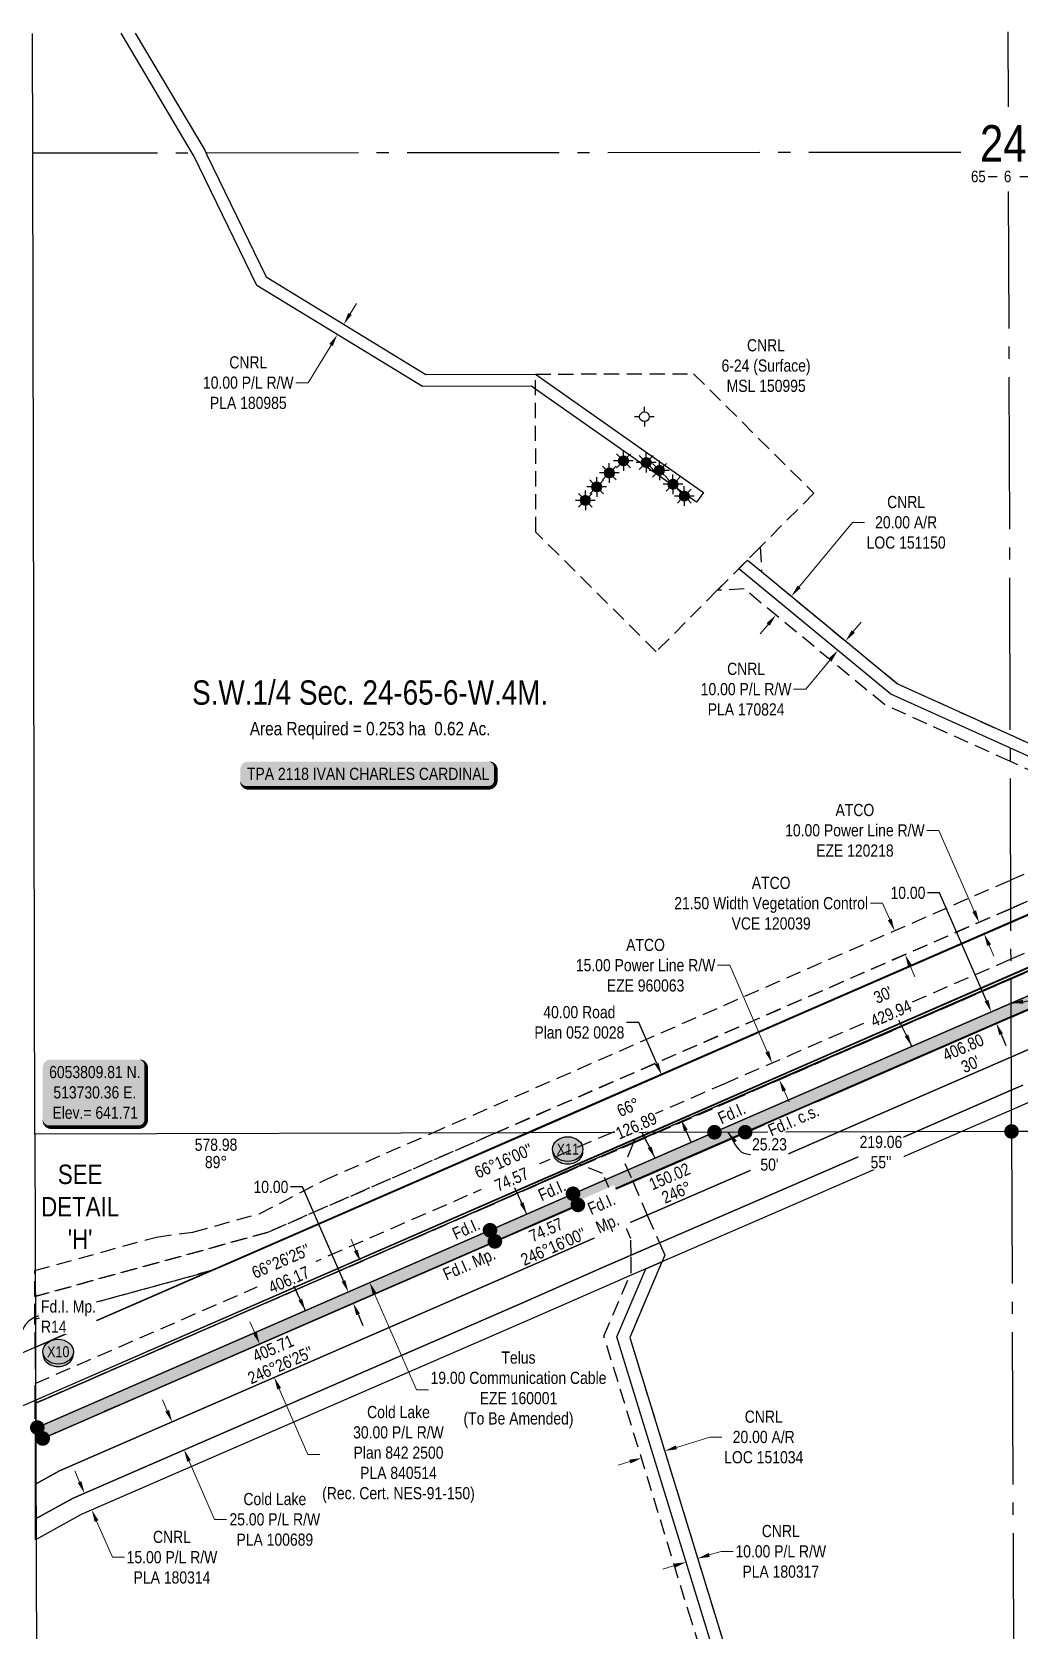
# Model space of a CAD drawing. Extents: x 506429 to 517084, y 6049655 to 6059669.
# Drawn here: x 513749 to 514560, y 6053404 to 6054717 of the extents above; entities that cross this region are included whole.
import ezdxf
from ezdxf.enums import TextEntityAlignment as Align

# ---------------------------------------------------------------- set-up
doc = ezdxf.new("R2010")
doc.units = 0
doc.header["$LTSCALE"] = 5
doc.header["$PDSIZE"] = 0.5
for name, pattern in [('foc-ACCESSROAD', [3.75, 2.5, -1.25]), ('foc-FLOWLINE', [3.75, 2.5, -1.25]), ('foc-QUARTERLINE', [33, 25, -3, 2, -3])]:
    doc.linetypes.add(name, pattern=pattern)
doc.layers.get('Defpoints').update_dxf_attribs({"color": 9})
for name, color, linetype in [('10', 1, 'Continuous'), ('9', 3, 'Continuous'), ('AS-WILDLIFE', 131, 'Continuous'), ('C-RW', 13, 'Continuous'), ('C-SYMBOL', 7, 'Continuous'), ('DETAIL-T', 7, 'Continuous'), ('F-AR', 190, 'foc-ACCESSROAD'), ('F-EZE', 190, 'foc-FLOWLINE'), ('F-RW', 190, 'Continuous'), ('F-VCE', 190, 'foc-FLOWLINE'), ('F-WS', 190, 'foc-ACCESSROAD'), ('F-WS-S', 190, 'Continuous'), ('L-BD', 7, 'Continuous'), ('L-BD1', 253, 'Continuous'), ('L-MON', 1, 'Continuous'), ('L-SEC', 7, 'Continuous'), ('L-SECLBL', 7, 'Continuous'), ('L-SECQ', 8, 'foc-QUARTERLINE'), ('L-SYMBOL', 7, 'Continuous'), ('L-TITLEDB', 4, 'Continuous'), ('L-TITLEDB-T', 4, 'Continuous'), ('P-CROSSINGS', 250, 'Continuous'), ('P-IOP1-H', 21, 'Continuous'), ('P-PROPOSED', 10, 'Continuous'), ('P-PROPOSED-H', 21, 'Continuous'), ('P-TXT', 4, 'Continuous')]:
    doc.layers.add(name, color=color, linetype=linetype)
for name, color, linetype, lineweight in [('C-RW-T', 13, 'Continuous', 9), ('F-AR-T', 190, 'Continuous', 9), ('F-RW-T', 190, 'Continuous', 9), ('F-WS-T', 190, 'Continuous', 9)]:
    doc.layers.add(name, color=color, linetype=linetype, lineweight=lineweight)
doc.layers.add('Z-POINTNUMBER', color=215, linetype='Continuous', plot=False)
doc.styles.add('100L', font='ARIALN.TTF', dxfattribs={"height": 11})
doc.styles.add('175L', font='ARIALN.TTF', dxfattribs={"height": 20})
doc.styles.add('80', font='ARIALN.TTF', dxfattribs={"height": 10})
doc.styles.add('80CG', font='ARIALN.TTF', dxfattribs={"height": 10})
doc.styles.add('80L', font='ARIALN.TTF', dxfattribs={"height": 10})
doc.styles.add('Crossing', font='ARIALN.TTF', dxfattribs={"height": 10})
doc.styles.add('SIMPLEX', font='ARIALN.TTF')
doc.dimstyles.new('Compass 5 000', dxfattribs={"dimscale": 5, "dimtxt": 9, "dimasz": 2, "dimexe": 0.2, "dimexo": 0.0625, "dimgap": 0.5, "dimtad": 0, "dimtih": 1, "dimtoh": 1, "dimzin": 0, "dimdsep": 46, "dimtxsty": '80CG', "dimcen": 0.1, "dimse1": 1, "dimse2": 1, "dimclrd": 256, "dimclrt": 256, "dimaunit": 1, "dimadec": 4, "dimazin": 0, "dimtfac": 0.06, "dimtofl": 0, "dimtmove": 0, "dimatfit": 1, "dimfxl": 0.2, "dimtolj": 1, "dimtzin": 0, "dimlwd": -1, "dimarcsym": 0})

# ---------------------------------------------------------------- blocks, each defined once
blk = doc.blocks.new('fdia')
at = {"color": 255, "const_width": 1}
blk.add_lwpolyline([(-0.5, 0, 1), (0.5, 0, 1)], format="xyb", close=True, dxfattribs=at)
blk = doc.blocks.new('Fdiaa')
blk.add_blockref('fdia', (0, 0))
blk = doc.blocks.new('fdib')
at = {"color": 1, "const_width": 1.6}
blk.add_lwpolyline([(-0.4, 0, 1), (0.4, 0, 1)], format="xyb", close=True, dxfattribs=at)
at = {"color": 1}
blk.add_circle((0, 0), 0.8, dxfattribs=at)
blk = doc.blocks.new('Fdibb')
blk.add_blockref('fdib', (0, 0))
blk = doc.blocks.new('fdicc')
for name in ['Fdibb', 'Fdiaa']:
    blk.add_blockref(name, (0, 0))
blk = doc.blocks.new('FDI')
blk.add_blockref('fdicc', (0, 0))
blk = doc.blocks.new('*D939')
at = {"layer": 'Defpoints', "color": 0, "transparency": 16777216}
for p in [(514360.5, 6054238.3), (514401, 6054230.8), (514388.3, 6054215.3)]:
    blk.add_point(p, dxfattribs=at)
at = {"layer": 'F-AR-T', "transparency": 16777216}
for p, q in [((514379.5, 6054261.4), (514423.3, 6054314.4)), ((514423.3, 6054314.4), (514433.3, 6054314.4)), ((514354.1, 6054230.5), (514347.7, 6054222.8))]:
    blk.add_line(p, q, dxfattribs=at)
for points in [[(514378.3, 6054262.4), (514380.8, 6054260.3), (514373.2, 6054253.7)], [(514352.8, 6054231.6), (514355.4, 6054229.5), (514360.5, 6054238.3)]]:
    blk.add_solid(points, dxfattribs=at)
at = {"layer": 'F-AR-T', "transparency": 16777216, "insert": (514467.5, 6054314.4), "char_height": 10, "attachment_point": 5, "style": '80CG'}
blk.add_mtext('\\A1;CNRL\\P20.00 A/R\\PLOC 151150', dxfattribs=at)
blk = doc.blocks.new('*D941')
at = {"layer": 'Defpoints', "color": 0, "transparency": 16777216}
for p in [(514411.4, 6054209.2), (514433, 6054204.3), (514426.6, 6054196.6)]:
    blk.add_point(p, dxfattribs=at)
at = {"layer": 'F-RW-T', "transparency": 16777216}
for p, q in [((514424.1, 6054224.6), (514430.5, 6054232.4)), ((514405, 6054201.5), (514385, 6054177.3)), ((514385, 6054177.3), (514375, 6054177.3))]:
    blk.add_line(p, q, dxfattribs=at)
for points in [[(514422.8, 6054225.7), (514425.4, 6054223.6), (514417.7, 6054216.9)], [(514403.7, 6054202.5), (514406.3, 6054200.4), (514411.4, 6054209.2)]]:
    blk.add_solid(points, dxfattribs=at)
at = {"layer": 'F-RW-T', "transparency": 16777216, "insert": (514336, 6054177.3), "char_height": 10, "attachment_point": 5, "style": '80CG'}
blk.add_mtext('\\A1;CNRL\\P10.00 P/L R/W\\PPLA 170824', dxfattribs=at)
blk = doc.blocks.new('*D942')
at = {"layer": 'Defpoints', "color": 0, "transparency": 16777216}
for p in [(513981.4, 6054491.9), (513976.2, 6054483.3), (514000.2, 6054468.7)]:
    blk.add_point(p, dxfattribs=at)
at = {"layer": 'F-RW-T', "transparency": 16777216}
for p, q in [((514010.6, 6054485.7), (514015.8, 6054494.3)), ((513995, 6054460.1), (513976.1, 6054429.2)), ((513976.1, 6054429.2), (513966.1, 6054429.2))]:
    blk.add_line(p, q, dxfattribs=at)
for points in [[(514009.2, 6054486.6), (514012, 6054484.9), (514005.4, 6054477.2)], [(513993.6, 6054461), (513996.4, 6054459.3), (514000.2, 6054468.7)]]:
    blk.add_solid(points, dxfattribs=at)
at = {"layer": 'F-RW-T', "transparency": 16777216, "insert": (513927, 6054429.2), "char_height": 10, "attachment_point": 5, "style": '80CG'}
blk.add_mtext('\\A1;CNRL\\P10.00 P/L R/W\\PPLA 180985', dxfattribs=at)
blk = doc.blocks.new('*D960')
at = {"layer": 'Defpoints', "color": 0, "transparency": 16777216}
for p in [(514523.4, 6054007.4), (514458, 6053978.8), (514532, 6053987.7)]:
    blk.add_point(p, dxfattribs=at)
at = {"layer": 'F-RW-T', "transparency": 16777216}
for p, q in [((514448.1, 6054001.4), (514438.1, 6054001.4)), ((514454, 6053988), (514448.1, 6054001.4)), ((514470.7, 6053950), (514474.7, 6053940.8))]:
    blk.add_line(p, q, dxfattribs=at)
for points in [[(514455.6, 6053988.7), (514452.5, 6053987.3), (514458, 6053978.8)], [(514472.2, 6053950.6), (514469.1, 6053949.3), (514466.7, 6053959.1)]]:
    blk.add_solid(points, dxfattribs=at)
at = {"layer": 'F-RW-T', "transparency": 16777216, "insert": (514356.6, 6054001.4), "char_height": 10, "attachment_point": 5, "style": '80CG'}
blk.add_mtext('\\A1;ATCO\\P21.50 Width Vegetation Control\\PVCE 120039', dxfattribs=at)
blk = doc.blocks.new('*D961')
at = {"layer": 'Defpoints', "color": 0, "transparency": 16777216}
for p in [(514546.8, 6053994.2), (514527.4, 6053985.7), (514551, 6053984.5)]:
    blk.add_point(p, dxfattribs=at)
at = {"layer": 'F-RW-T', "transparency": 16777216}
for p, q in [((514494.5, 6054061.3), (514484.5, 6054061.3)), ((514523.4, 6053994.9), (514494.5, 6054061.3)), ((514535.6, 6053966.9), (514539.6, 6053957.8))]:
    blk.add_line(p, q, dxfattribs=at)
for points in [[(514525, 6053995.6), (514521.9, 6053994.2), (514527.4, 6053985.7)], [(514537.2, 6053967.6), (514534.1, 6053966.3), (514531.6, 6053976.1)]]:
    blk.add_solid(points, dxfattribs=at)
at = {"layer": 'F-RW-T', "transparency": 16777216, "insert": (514425.4, 6054061.3), "char_height": 10, "attachment_point": 5, "style": '80CG'}
blk.add_mtext('\\A1;ATCO\\P10.00 Power Line R/W\\PEZE 120218', dxfattribs=at)
blk = doc.blocks.new('*U554')
h = blk.add_hatch(color=255)
edge = h.paths.add_edge_path()
edge.add_line((-99, -11.5), (99, -11.5))
edge.add_arc((99, -5.5), 6, 270, 360)
edge.add_line((105, -5.5), (105, 4))
edge.add_arc((99, 4), 6, 0, 90)
edge.add_line((99, 10), (-99, 10))
edge.add_arc((-99, 4), 6, 90, 180)
edge.add_line((-105, 4), (-105, -5.5))
edge.add_arc((-99, -5.5), 6, 180, 270)
at = {"color": 44, "flags": 128}
blk.add_lwpolyline([(-99, -11.5, 3, 3, 0), (99, -11.5, 3, 3, 0.414214), (105, -5.5, 3, 3, 0), (105, 4, 3, 0, 0.414214), (99, 10, 0, 0, 0), (-99, 10, 0, 0, 0.414214), (-105, 4, 0, 0, 0), (-105, -5.5, 0, 3, 0.414214)], format="xyseb", close=True, dxfattribs=at)
at = {"color": 44, "style": '80'}
blk.add_attdef('ENTER_TEXT_001', (-36, -5), '', height=10, dxfattribs=at)
blk = doc.blocks.new('*D962')
at = {"layer": 'Defpoints', "color": 0, "transparency": 16777216}
for p in [(514362.7, 6053902.3), (514266.6, 6053860.4), (514378.7, 6053865.7)]:
    blk.add_point(p, dxfattribs=at)
at = {"layer": 'L-TITLEDB-T', "transparency": 16777216}
for p, q in [((514247.8, 6053903.5), (514237.8, 6053903.5)), ((514262.6, 6053869.6), (514247.8, 6053903.5)), ((514286.5, 6053814.6), (514290.5, 6053805.4))]:
    blk.add_line(p, q, dxfattribs=at)
for points in [[(514264.1, 6053870.2), (514261, 6053868.9), (514266.6, 6053860.4)], [(514288.1, 6053815.3), (514285, 6053813.9), (514282.5, 6053823.8)]]:
    blk.add_solid(points, dxfattribs=at)
at = {"layer": 'L-TITLEDB-T', "transparency": 16777216, "insert": (514199, 6053903.5), "char_height": 10, "attachment_point": 5, "style": '80CG'}
blk.add_mtext('\\A1;40.00 Road\\PPlan 052 0028', dxfattribs=at)
blk = doc.blocks.new('*D963')
at = {"layer": 'Defpoints', "color": 0, "transparency": 16777216}
for p in [(514357.3, 6053870.2), (514249.9, 6053823.6), (514255.8, 6053809.8)]:
    blk.add_point(p, dxfattribs=at)
at = {"layer": 'F-RW-T', "transparency": 16777216}
for p, q in [((514322.6, 6053950.4), (514312.6, 6053950.4)), ((514353.4, 6053879.4), (514322.6, 6053950.4)), ((514367.3, 6053847.3), (514371.3, 6053838.1))]:
    blk.add_line(p, q, dxfattribs=at)
for points in [[(514354.9, 6053880), (514351.8, 6053878.7), (514357.3, 6053870.2)], [(514368.8, 6053847.9), (514365.8, 6053846.6), (514363.3, 6053856.4)]]:
    blk.add_solid(points, dxfattribs=at)
at = {"layer": 'F-RW-T', "transparency": 16777216, "insert": (514253.4, 6053950.4), "char_height": 10, "attachment_point": 5, "style": '80CG'}
blk.add_mtext('\\A1;ATCO\\P15.00 Power Line R/W\\PEZE 960063', dxfattribs=at)
blk = doc.blocks.new('*D964')
at = {"layer": 'C-RW-T', "transparency": 16777216}
for p, q in [((514015.4, 6053716), (514011.4, 6053725.2)), ((514030.8, 6053680.5), (514065.1, 6053601.5)), ((514065.1, 6053601.5), (514075.1, 6053601.5))]:
    blk.add_line(p, q, dxfattribs=at)
for points in [[(514016.9, 6053716.7), (514013.8, 6053715.3), (514019.3, 6053706.8)], [(514032.3, 6053681.2), (514029.2, 6053679.9), (514026.8, 6053689.7)]]:
    blk.add_solid(points, dxfattribs=at)
at = {"layer": 'Defpoints', "color": 0, "transparency": 16777216}
for p in [(514095.6, 6053740), (514103.1, 6053722.8), (514026.8, 6053689.7)]:
    blk.add_point(p, dxfattribs=at)
at = {"layer": 'C-RW-T', "transparency": 16777216, "insert": (514149, 6053601.5), "char_height": 10, "attachment_point": 5, "style": '80CG'}
blk.add_mtext('\\A1;Telus\\P19.00 Communication Cable\\PEZE 160001\\P(To Be Amended)', dxfattribs=at)
blk = doc.blocks.new('*D965')
at = {"layer": 'Defpoints', "color": 0, "transparency": 16777216}
for p in [(513990.1, 6053662.4), (514002, 6053635), (513948.4, 6053611.6)]:
    blk.add_point(p, dxfattribs=at)
at = {"layer": 'F-RW-T', "transparency": 16777216}
for p, q in [((513932.4, 6053648.3), (513928.4, 6053657.4)), ((513952.4, 6053602.4), (513975.9, 6053548.4)), ((513975.9, 6053548.4), (513985.9, 6053548.4))]:
    blk.add_line(p, q, dxfattribs=at)
for points in [[(513933.9, 6053648.9), (513930.9, 6053647.6), (513936.4, 6053639.1)], [(513953.9, 6053603.1), (513950.8, 6053601.8), (513948.4, 6053611.6)]]:
    blk.add_solid(points, dxfattribs=at)
at = {"layer": 'F-RW-T', "transparency": 16777216, "insert": (514050.4, 6053548.4), "char_height": 10, "attachment_point": 5, "style": '80CG'}
blk.add_mtext('\\A1;Cold Lake\\P30.00 P/L R/W\\PPlan 842 2500\\PPLA 840514\\P(Rec. Cert. NES-91-150)', dxfattribs=at)
blk = doc.blocks.new('*D966')
at = {"layer": 'Defpoints', "color": 0, "transparency": 16777216}
for p in [(513909.1, 6053594.5), (513919, 6053571.6), (513874.3, 6053552.2)]:
    blk.add_point(p, dxfattribs=at)
at = {"layer": 'F-RW-T', "transparency": 16777216}
for p, q in [((513860.4, 6053584.2), (513856.4, 6053593.4)), ((513878.3, 6053543), (513899.2, 6053495)), ((513899.2, 6053495), (513909.2, 6053495))]:
    blk.add_line(p, q, dxfattribs=at)
for points in [[(513861.9, 6053584.9), (513858.8, 6053583.6), (513864.4, 6053575.1)], [(513879.8, 6053543.7), (513876.8, 6053542.3), (513874.3, 6053552.2)]]:
    blk.add_solid(points, dxfattribs=at)
at = {"layer": 'F-RW-T', "transparency": 16777216, "insert": (513948.8, 6053495), "char_height": 10, "attachment_point": 5, "style": '80CG'}
blk.add_mtext('\\A1;Cold Lake\\P25.00 P/L R/W\\PPLA 100689', dxfattribs=at)
blk = doc.blocks.new('*D967')
at = {"layer": 'Defpoints', "color": 0, "transparency": 16777216}
for p in [(513800.7, 6053520.1), (513806.7, 6053506.4), (513798.4, 6053502.8)]:
    blk.add_point(p, dxfattribs=at)
at = {"layer": 'F-RW-T', "transparency": 16777216}
for p, q in [((513788.4, 6053525.7), (513784.4, 6053534.9)), ((513802.3, 6053493.6), (513815.3, 6053463.9)), ((513815.3, 6053463.9), (513825.3, 6053463.9))]:
    blk.add_line(p, q, dxfattribs=at)
for points in [[(513789.9, 6053526.4), (513786.9, 6053525), (513792.4, 6053516.5)], [(513803.9, 6053494.3), (513800.8, 6053492.9), (513798.4, 6053502.8)]]:
    blk.add_solid(points, dxfattribs=at)
at = {"layer": 'F-RW-T', "transparency": 16777216, "insert": (513864.3, 6053463.9), "char_height": 10, "attachment_point": 5, "style": '80CG'}
blk.add_mtext('\\A1;CNRL\\P15.00 P/L R/W\\PPLA 180314', dxfattribs=at)
blk = doc.blocks.new('*D968')
at = {"layer": 'Defpoints', "color": 0, "transparency": 16777216}
for p in [(514269.1, 6053551.3), (514270.5, 6053546.7), (514251.4, 6053540.9)]:
    blk.add_point(p, dxfattribs=at)
at = {"layer": 'F-AR-T', "transparency": 16777216}
for p, q in [((514278.7, 6053554.2), (514306.2, 6053562.7)), ((514306.2, 6053562.7), (514316.2, 6053562.7)), ((514240.5, 6053542.5), (514230.9, 6053539.5))]:
    blk.add_line(p, q, dxfattribs=at)
for points in [[(514278.2, 6053555.8), (514279.2, 6053552.6), (514269.1, 6053551.3)], [(514240, 6053544.1), (514240.9, 6053540.9), (514250, 6053545.4)]]:
    blk.add_solid(points, dxfattribs=at)
at = {"layer": 'F-AR-T', "transparency": 16777216, "insert": (514350.5, 6053562.7), "char_height": 10, "attachment_point": 5, "style": '80CG'}
blk.add_mtext('\\A1;CNRL\\P20.00 A/R\\PLOC 151034', dxfattribs=at)
blk = doc.blocks.new('*D969')
at = {"layer": 'Defpoints', "color": 0, "transparency": 16777216}
for p in [(514296.3, 6053462.9), (514294.7, 6053433.8), (514304.3, 6053436.7)]:
    blk.add_point(p, dxfattribs=at)
at = {"layer": 'F-RW-T', "transparency": 16777216}
for p, q in [((514305.8, 6053465.8), (514315.4, 6053468.7)), ((514315.4, 6053468.7), (514325.4, 6053468.7)), ((514277.1, 6053457), (514267.6, 6053454.1))]:
    blk.add_line(p, q, dxfattribs=at)
for points in [[(514305.3, 6053467.4), (514306.3, 6053464.2), (514296.3, 6053462.9)], [(514276.7, 6053458.6), (514277.6, 6053455.4), (514286.7, 6053459.9)]]:
    blk.add_solid(points, dxfattribs=at)
at = {"layer": 'F-RW-T', "transparency": 16777216, "insert": (514364.5, 6053468.7), "char_height": 10, "attachment_point": 5, "style": '80CG'}
blk.add_mtext('\\A1;CNRL\\P10.00 P/L R/W\\PPLA 180317', dxfattribs=at)
blk = doc.blocks.new('L-SECLBL')
at = {"layer": '9', "color": 7}
for p, q in [((-5.1, -27.8), (-12.3, -27.8)), ((20.7, -27.8), (13.5, -27.8))]:
    blk.add_line(p, q, dxfattribs=at)
at = {"layer": '10', "color": 2, "style": 'SIMPLEX'}
blk.add_attdef('SEC', text='', height=30, dxfattribs=at).set_placement((0, 0), align=Align.MIDDLE)
at = {"layer": '10', "color": 5, "style": '80L'}
blk.add_attdef('TWP', text='', height=9.5, dxfattribs=at).set_placement((-14.4, -27.4), align=Align.MIDDLE_RIGHT)
blk.add_attdef('RGE', text='', height=9.5, dxfattribs=at).set_placement((3.6, -27.4), align=Align.MIDDLE_CENTER)
blk.add_attdef('MER', text='', height=9.5, dxfattribs=at).set_placement((23.2, -27.4), align=Align.MIDDLE_LEFT)
blk = doc.blocks.new('GAS')
h = blk.add_hatch(color=255)
h.dxf.hatch_style = 1
edge = h.paths.add_edge_path()
edge.add_arc((0, 0), 0.9, 0, 360)
for p, q in [((-0.81, 0), (-1.62, 0)), ((-0.57, 0.57), (-1.14, 1.14)), ((0, 0.81), (0, 1.62)), ((0.57, 0.57), (1.14, 1.14)), ((1.62, 0), (0.81, 0)), ((-0.57, -0.57), (-1.14, -1.14)), ((0, -0.81), (0, -1.62)), ((1.14, -1.14), (0.57, -0.57))]:
    blk.add_line(p, q)
blk.add_circle((0, 0), 0.8)
blk = doc.blocks.new('Gabd')
for p, q in [((-0.81, 0), (-1.62, 0)), ((0, 0.81), (0, 1.62)), ((1.62, 0), (0.81, 0)), ((0, -0.81), (0, -1.62))]:
    blk.add_line(p, q)
blk.add_circle((0, 0), 0.8)
blk = doc.blocks.new('*U1107')
h = blk.add_hatch(color=254)
edge = h.paths.add_edge_path()
edge.add_line((-36.5, -28.5), (36.5, -28.5))
edge.add_arc((36.5, -22.5), 6, 270, 360)
edge.add_line((42.5, -22.5), (42.5, 21))
edge.add_arc((36.5, 21), 6, 0, 90)
edge.add_line((36.5, 27), (-36.5, 27))
edge.add_arc((-36.5, 21), 6, 90, 180)
edge.add_line((-42.5, 21), (-42.5, -22.5))
edge.add_arc((-36.5, -22.5), 6, 180, 270)
at = {"color": 1, "flags": 128}
blk.add_lwpolyline([(-36.5, -28.5, 3, 3, 0), (36.5, -28.5, 3, 3, 0.414214), (42.5, -22.5, 3, 3, 0), (42.5, 21, 3, 0, 0.414214), (36.5, 27, 0, 0, 0), (-36.5, 27, 0, 0, 0.414214), (-42.5, 21, 0, 0, 0), (-42.5, -22.5, 0, 3, 0.414214)], format="xyseb", close=True, dxfattribs=at)
blk.add_lwpolyline([(-38.2, -12.1, 0, 10, 0), (0, 0, 5, 5, 0)], format="xyseb", dxfattribs=at)
at = {"color": 1, "style": '80'}
blk.add_attdef('ENTER_TEXT_001', (-36, -5), '', height=10, dxfattribs=at)
blk = doc.blocks.new('xing2')
h = blk.add_hatch(color=50)
h.dxf.hatch_style = 1
edge = h.paths.add_edge_path()
edge.add_ellipse((0, 0), major_axis=(-12.5, 0), ratio=0.816297, start_angle=0, end_angle=360)
h = blk.add_hatch(color=250)
h.dxf.hatch_style = 1
edge = h.paths.add_edge_path()
edge.add_ellipse((0, -2), major_axis=(-12.5, 0), ratio=0.816297, start_angle=0, end_angle=180)
edge.add_line((12.5, -2), (12.5, 0))
edge.add_ellipse((0, 0), major_axis=(-12.5, 0), ratio=0.816297, start_angle=0, end_angle=180, ccw=False)
edge.add_line((-12.5, 0), (-12.5, -2))
at = {"color": 250}
blk.add_ellipse((0, 0), major_axis=(-12.5, 0), ratio=0.816297, dxfattribs=at)
blk.add_ellipse((0, -2), major_axis=(-12.5, 0), ratio=0.816297, start_param=0, end_param=3.141593, dxfattribs=at)
at = {"color": 250, "style": 'Crossing'}
blk.add_attdef('CROSSING', text='', height=9, dxfattribs=at).set_placement((0.1, 0), align=Align.MIDDLE_CENTER)
at = {"color": 250, "style": 'Crossing', "flags": 1}
for tag, p in [('OWNER', (0.1, -12.5)), ('DESCRIPTION', (0.1, -25.8)), ('LOCATION', (0.1, -39.3)), ('DWG_REF', (0.1, -52.8))]:
    blk.add_attdef(tag, text='', height=9, dxfattribs=at).set_placement(p, align=Align.MIDDLE_CENTER)
blk = doc.blocks.new('*D1206')
at = {"layer": 'Defpoints', "color": 0, "transparency": 16777216}
for p in [(514529.3, 6053908.5), (514533.3, 6053899.3), (514541.5, 6053902.9)]:
    blk.add_point(p, dxfattribs=at)
at = {"layer": 'P-TXT', "transparency": 16777216}
for p, q in [((514495, 6054009.9), (514485, 6054009.9)), ((514533.5, 6053921.3), (514495, 6054009.9)), ((514545.5, 6053893.7), (514549.5, 6053884.6))]:
    blk.add_line(p, q, dxfattribs=at)
for points in [[(514535.1, 6053921.9), (514532, 6053920.6), (514537.5, 6053912.1)], [(514547, 6053894.4), (514544, 6053893.1), (514541.5, 6053902.9)]]:
    blk.add_solid(points, dxfattribs=at)
at = {"layer": 'P-TXT', "transparency": 16777216, "insert": (514469, 6054009.9), "char_height": 10, "attachment_point": 5, "style": '80CG'}
blk.add_mtext('\\A1;10.00', dxfattribs=at)
blk = doc.blocks.new('*D1207')
at = {"layer": 'Defpoints', "color": 0, "transparency": 16777216}
for p in [(514039.6, 6053695.1), (514009.2, 6053681.9), (514043.6, 6053686)]:
    blk.add_point(p, dxfattribs=at)
at = {"layer": 'P-TXT', "transparency": 16777216}
for p, q in [((513971.6, 6053768.2), (513961.6, 6053768.2)), ((514005.2, 6053691.1), (513971.6, 6053768.2)), ((514017.2, 6053663.6), (514021.2, 6053654.4))]:
    blk.add_line(p, q, dxfattribs=at)
for points in [[(514006.7, 6053691.7), (514003.7, 6053690.4), (514009.2, 6053681.9)], [(514018.7, 6053664.2), (514015.7, 6053662.9), (514013.2, 6053672.7)]]:
    blk.add_solid(points, dxfattribs=at)
at = {"layer": 'P-TXT', "transparency": 16777216, "insert": (513945.6, 6053768.2), "char_height": 10, "attachment_point": 5, "style": '80CG'}
blk.add_mtext('\\A1;10.00', dxfattribs=at)

msp = doc.modelspace()

# ---------------------------------------------------------------- hatches: boundary and pattern name
at = {"layer": 'P-IOP1-H'}
h = msp.add_hatch(color=256, dxfattribs=at)
h.dxf.hatch_style = 1
h.paths.add_polyline_path([(514994.973, 6054102.37), (515045.015, 6054122.51), (515354.981, 6054261.029), (515354.943, 6054271.868), (515354.942, 6054271.954), (515041.112, 6054131.729), (514991.075, 6054111.573), (514800.842, 6054026.568), (514703.955, 6053984.446), (514553.776, 6053919.153), (514553.809, 6053908.255), (514707.947, 6053975.279), (514804.866, 6054017.423)])
h = msp.add_hatch(color=256, dxfattribs=at)
h.dxf.hatch_style = 1
h.paths.add_polyline_path([(514553.809, 6053908.255), (514553.776, 6053919.153), (514310.056, 6053813.192), (514310.036, 6053813.183), (514335.323, 6053813.25)])
h = msp.add_hatch(color=256, dxfattribs=at)
h.dxf.hatch_style = 1
h.paths.add_polyline_path([(514129.623, 6053723.5), (514197.814, 6053753.482), (514335.261, 6053813.223), (514335.323, 6053813.25), (514310.036, 6053813.183), (514193.812, 6053762.634), (514125.607, 6053732.663), (513752.472, 6053569.961), (513752.505, 6053559.057), (513758.103, 6053561.498)])
at = {"layer": 'P-PROPOSED-H'}
h = msp.add_hatch(color=256, dxfattribs=at)
h.dxf.hatch_style = 1
h.paths.add_polyline_path([(513752.504, 6053558.366), (513758.103, 6053561.498), (514129.623, 6053723.5), (514197.814, 6053753.482), (514335.261, 6053813.223), (514707.947, 6053975.279), (514804.866, 6054017.423), (514994.973, 6054102.37), (515045.015, 6054122.51), (515355, 6054261.038), (515354.942, 6054271.954), (515041.112, 6054131.729), (514991.075, 6054111.573), (514800.842, 6054026.568), (514703.955, 6053984.446), (514310.056, 6053813.192), (514193.812, 6053762.634), (514125.607, 6053732.663), (513753.661, 6053570.48), (513752.469, 6053569.813)])

# ---------------------------------------------------------------- linework, layer by layer
at = {"layer": 'C-RW', "flags": 128}
for points in [[(513752.41, 6053590.622), (514118.003, 6053750.039), (514186.21, 6053780.028), (514323.708, 6053839.791), (514793.179, 6054043.933), (514983.16, 6054128.823), (515032.375, 6054150.79), (515342.368, 6054289.314), (515354.862, 6054294.896), (515354.981, 6054261.029), (515045.015, 6054122.51), (515044.182, 6054124.343), (514994.973, 6054102.37), (514804.866, 6054017.423), (514335.261, 6053813.223), (514197.814, 6053753.482), (514129.623, 6053723.5), (513758.103, 6053561.498), (513752.505, 6053559.057)], [(514800.842, 6054026.568), (514991.075, 6054111.573), (515041.112, 6054131.729), (515354.942, 6054271.954), (515354.942, 6054271.954), (515354.862, 6054294.896), (515342.368, 6054289.314), (515032.375, 6054150.79), (514983.16, 6054128.823), (514793.179, 6054043.933), (514323.708, 6053839.791), (514186.21, 6053780.028), (514118.003, 6053750.039), (513752.41, 6053590.622), (513752.473, 6053569.814), (513753.661, 6053570.48), (514125.607, 6053732.663), (514193.812, 6053762.634), (514310.056, 6053813.192), (514703.955, 6053984.446)]]:
    msp.add_lwpolyline(points, close=True, dxfattribs=at)
at = {"layer": 'F-AR'}
for points in [[(514348.637, 6054273.92), (514460.399, 6054181.735), (514552.671, 6054140.002), (514656.619, 6054092.988), (514666.609, 6054070.079), (514673.507, 6054054.259), (514679.393, 6054051.948), (514693.233, 6054046.502), (514647.451, 6054026.524), (514652.888, 6054040.396), (514655.194, 6054046.269), (514648.304, 6054062.07), (514647.368, 6054064.217), (514627.725, 6054084.128), (514552.747, 6054118.039), (514449.739, 6054164.628), (514334.484, 6054259.694), (514312.356, 6054258.605), (514347.645, 6054294.079), (514348.637, 6054273.92)], [(514359.561, 6053258.986), (514340.441, 6053253.18), (514319.713, 6053318.386), (514291.307, 6053410.913), (514219.224, 6053645.728), (514241.552, 6053698.238), (514241.487, 6053712.095), (514241.423, 6053725.763), (514236.484, 6053737.147), (514224.548, 6053764.661), (514218.155, 6053779.396), (514201.127, 6053786.079), (514198.425, 6053787.155), (514244.212, 6053807.109), (514243.099, 6053804.281), (514236.468, 6053787.386), (514242.887, 6053772.615), (514254.841, 6053745.105), (514264.794, 6053722.199), (514269.17, 6053712.129), (514240.465, 6053644.621), (514312.192, 6053410.963), (514338.784, 6053324.344), (514359.561, 6053258.986)]]:
    msp.add_lwpolyline(points, close=True, dxfattribs=at)
at = {"layer": 'F-EZE'}
msp.add_lwpolyline([(514118.065, 6053749.734), (513751.955, 6053590.448), (513751.948, 6053592.819), (513751.905, 6053606.768), (514112.068, 6053763.466), (514180.409, 6053793.428), (514224.558, 6053812.571), (514256.471, 6053826.419), (514318.103, 6053853.116), (514547.234, 6053952.734), (514553.306, 6053955.374), (514787.184, 6054057.08), (515354.612, 6054310.723), (515354.654, 6054297.497), (515354.665, 6054294.333), (514793.23, 6054043.369), (514553.362, 6053938.992), (514324.068, 6053839.369), (514262.405, 6053812.653), (514186.398, 6053779.692), (514118.065, 6053749.734)], close=True, dxfattribs=at)
for points in [[(514804.914, 6054016.864), (514553.47, 6053907.52), (514553.152, 6053907.382), (514335.551, 6053812.811), (514242.887, 6053772.615), (514224.548, 6053764.66), (514197.937, 6053753.118), (514129.67, 6053723.185), (513758.745, 6053561.819), (513752.052, 6053558.906), (513751.955, 6053590.446), (514118.065, 6053749.734), (514186.398, 6053779.692), (514201.127, 6053786.079), (514243.099, 6053804.282), (514262.407, 6053812.653), (514324.068, 6053839.369), (514553.362, 6053938.992), (514793.23, 6054043.369)], [(514647.448, 6054026.541), (514553.202, 6053985.509), (514380.804, 6053910.347), (514380.804, 6053910.347), (514156.45, 6053812.425), (514156.088, 6053812.424), (513908.304, 6053704.437), (513897.515, 6053699.741), (513751.742, 6053659.613), (513751.684, 6053678.248), (513942.454, 6053730.763), (514129.707, 6053812.368), (514553.163, 6053996.934), (514652.888, 6054040.396)]]:
    msp.add_lwpolyline(points, dxfattribs=at)
at = {"layer": 'F-RW'}
for points in [[(513834.1, 6054716.363), (513891.194, 6054620.283), (513893.035, 6054616.478), (513941.673, 6054516.084), (514072.919, 6054436.02), (514162.932, 6054436.275), (514301.054, 6054339.049), (514295.304, 6054330.88), (514162.988, 6054424.013), (514159.747, 6054426.302), (514070.127, 6054426.021), (513933.963, 6054509.085), (513882.389, 6054615.545), (513881.841, 6054616.463), (513822.489, 6054716.345)], [(514563.431, 6053851.913), (514553.676, 6053847.671), (514474.191, 6053813.116), (514421.148, 6053790.059), (514357.542, 6053762.406), (514219.917, 6053702.745), (514151.675, 6053672.831), (513783.064, 6053512.466), (513783.064, 6053512.466), (513752.249, 6053495.427), (513752.161, 6053523.917), (513772.014, 6053534.896), (514141.679, 6053695.718), (514209.937, 6053725.639), (514347.596, 6053785.314), (514411.188, 6053812.977), (514553.583, 6053874.817), (514817.075, 6053989.441)], [(514569.406, 6053838.171), (514553.732, 6053831.356), (514511.969, 6053813.2), (514363.51, 6053748.66), (514266.894, 6053706.776), (514253.585, 6053701.007), (514240.277, 6053695.238), (514225.905, 6053689.009), (514157.671, 6053659.098), (513789.693, 6053499.009), (513789.693, 6053499.009), (513752.301, 6053478.333), (513752.249, 6053495.427), (513783.064, 6053512.466), (514151.675, 6053672.831), (514219.917, 6053702.745), (514241.487, 6053712.095), (514264.794, 6053722.199), (514357.542, 6053762.406), (514421.148, 6053790.059), (514474.191, 6053813.116), (514553.676, 6053847.672), (514563.431, 6053851.913)]]:
    msp.add_lwpolyline(points, dxfattribs=at)
for points in [[(514679.519, 6054040.523), (514670.31, 6054036.505), (514666.101, 6054046.155), (514657.413, 6054066.055), (514648.946, 6054085.453), (514552.709, 6054128.989), (514455.01, 6054173.185), (514329.984, 6054276.325), (514337.076, 6054283.456), (514348.637, 6054273.92), (514460.399, 6054181.735), (514552.671, 6054140.002), (514656.619, 6054092.988), (514666.609, 6054070.079), (514673.514, 6054054.256), (514675.311, 6054050.169), (514679.519, 6054040.523)], [(513772.014, 6053534.896), (513752.161, 6053523.917), (513752.055, 6053558.122), (513758.744, 6053561.819), (514129.67, 6053723.185), (514197.937, 6053753.118), (514335.552, 6053812.811), (514553.302, 6053907.448), (514553.47, 6053907.52), (514804.914, 6054016.864), (514994.933, 6054101.803), (515044.933, 6054121.965), (515354.775, 6054260.469), (515354.882, 6054227.686), (515056.661, 6054094.383), (515006.663, 6054074.216), (514817.075, 6053989.441), (514553.583, 6053874.817), (514411.188, 6053812.977), (514347.596, 6053785.314), (514209.937, 6053725.639), (514141.679, 6053695.718), (513772.014, 6053534.896)], [(514359.561, 6053258.986), (514340.441, 6053253.18), (514337.414, 6053262.702), (514346.936, 6053265.727), (514329.249, 6053321.365), (514301.75, 6053410.938), (514229.845, 6053645.175), (514253.585, 6053701.008), (514266.894, 6053706.777), (514240.465, 6053644.621), (514312.192, 6053410.963), (514338.784, 6053324.344), (514359.561, 6053258.986)]]:
    msp.add_lwpolyline(points, close=True, dxfattribs=at)
at = {"layer": 'F-VCE'}
for points in [[(513942.454, 6053730.763), (513751.684, 6053678.248), (513751.619, 6053699.538), (513851.572, 6053727.068), (513881.542, 6053731.176), (513935.967, 6053746.1), (513989.152, 6053773.665), (514077.37, 6053812.256), (514553.082, 6054020.41), (514648.304, 6054062.07), (514666.609, 6054070.079), (514868.525, 6054158.43), (514869.546, 6054156.144), (514877.087, 6054139.269), (514771.68, 6054092.172), (514679.393, 6054051.948), (514652.888, 6054040.396), (514553.163, 6053996.934), (514129.706, 6053812.368), (513942.454, 6053730.763)], [(513751.813, 6053636.324), (513751.742, 6053659.613), (513897.514, 6053699.74), (513797.107, 6053656.038), (513751.813, 6053636.324)]]:
    msp.add_lwpolyline(points, close=True, dxfattribs=at)
at = {"layer": 'F-WS'}
msp.add_lwpolyline([(514162.967, 6054436.248), (514292.837, 6054436.59), (514391.64, 6054338.307), (514347.645, 6054294.079), (514312.356, 6054258.605), (514262.111, 6054208.095), (514163.309, 6054306.378), (514162.967, 6054436.248)], close=True, dxfattribs=at)
at = {"layer": 'L-SEC'}
for p, q in [((513749.924, 6054617.777), (513749.597, 6054716.235)), ((513751.749, 6053811.707), (513749.924, 6054617.756)), ((514554.1, 6053813.825), (513751.749, 6053811.714)), ((513751.749, 6053811.722), (513756.559, 6052203.979)), ((515356.541, 6053815.885), (514554.1, 6053813.825))]:
    msp.add_line(p, q, dxfattribs=at)
at = {"layer": 'L-SECQ'}
for p, q in [((514551.509, 6054655.8), (514551.32, 6054717.444)), ((514512.429, 6054618.407), (513749.911, 6054617.738)), ((514554.1, 6053813.825), (514551.723, 6054586.407)), ((514554.1, 6053813.825), (514556.935, 6053051.123))]:
    msp.add_line(p, q, dxfattribs=at)
at = {"layer": 'L-TITLEDB'}
msp.add_lwpolyline([(514397.253, 6053873.762), (514257.389, 6053812.784), (513752.408, 6053592.962), (513752.365, 6053606.91), (513752.294, 6053629.731), (513752.273, 6053636.467), (513797.567, 6053656.18), (513897.975, 6053699.883), (513908.764, 6053704.58), (514156.548, 6053812.567), (514156.91, 6053812.568), (514381.266, 6053910.472), (514553.662, 6053985.539), (514776.375, 6054082.718), (514881.822, 6054129.846), (514895.502, 6054135.961), (515015.312, 6054189.509), (515354.713, 6054341.748), (515355.072, 6054310.866), (515354.851, 6054298.041), (515031.611, 6054153.006), (514792.375, 6054046.085), (514553.812, 6053941.977), (514397.253, 6053873.762)], close=True, dxfattribs=at)
at = {"layer": 'P-PROPOSED', "flags": 128}
msp.add_lwpolyline([(513752.504, 6053558.366), (513758.103, 6053561.498), (514129.623, 6053723.5), (514197.814, 6053753.482), (514335.261, 6053813.223), (514707.947, 6053975.279), (514804.866, 6054017.423), (514994.973, 6054102.37), (515045.015, 6054122.51), (515355, 6054261.038), (515354.942, 6054271.954), (515041.112, 6054131.729), (514991.075, 6054111.573), (514800.842, 6054026.568), (514703.955, 6053984.446), (514310.056, 6053813.192), (514193.812, 6053762.634), (514125.607, 6053732.663), (513753.661, 6053570.48), (513752.469, 6053569.813)], close=True, dxfattribs=at)
at = {"layer": 'Z-POINTNUMBER'}
for p, q in [((514775.918, 6054083.103), (514380.79, 6053910.704)), ((514380.79, 6053910.704), (513732.212, 6053627.714))]:
    msp.add_line(p, q, dxfattribs=at)
at = {"layer": 'Z-POINTNUMBER', "flags": 128}
msp.add_lwpolyline([(515609.283, 6054411.683), (515371.01, 6054305.261), (514792.06, 6054046.548), (514396.77, 6053874.078), (513748.193, 6053591.088), (513585.674, 6053520.237, 0.12603212), (513243.102, 6053253.343, 0.12603212)], format="xyb", dxfattribs=at)

# ---------------------------------------------------------------- block references
at = {"layer": 'AS-WILDLIFE'}
ref = msp.add_blockref('*U554', (514025.416, 6054107.742), dxfattribs=dict(at, xscale=0.99950511, yscale=0.99950511, zscale=0.99950511))
ref.add_attrib('ENTER_TEXT_001', 'TPA 2118 IVAN CHARLES CARDINAL', (513925.919, 6054102.741), dxfattribs={"layer": '0', "color": 44, "height": 9.99505, "style": '80'})
at = {"layer": 'DETAIL-T', "color": 5}
ref = msp.add_blockref('*U1107', (513800.65, 6053845.895), dxfattribs=dict(at, xscale=0.9990104649161125, yscale=0.9990104649161125, zscale=0.9990104649161125))
ref.add_attrib('ENTER_TEXT_001', '6053809.81 N.', (513763.391, 6053857.656), dxfattribs={"layer": '0', "color": 1, "height": 9.9901, "style": '80'})
ref.add_attrib('ENTER_TEXT_002', '513730.36 E.', (513766.863, 6053840.965), dxfattribs={"layer": '0', "color": 1, "height": 9.9901, "style": '80'})
ref.add_attrib('ENTER_TEXT_003', 'Elev.= 641.71', (513766.096, 6053824.274), dxfattribs={"layer": '0', "color": 1, "height": 9.9901, "style": '80'})
at = {"layer": 'F-WS-S', "color": 3, "xscale": 4.997525550000021, "yscale": 4.997525550000021, "zscale": 4.997525550000021}
for name, p in [('Gabd', (514252.502, 6054401.173)), ('GAS', (514235.261, 6054364.973)), ('GAS', (514253.91, 6054363.586)), ('GAS', (514223.615, 6054355.038)), ('GAS', (514264.833, 6054357.169)), ('GAS', (514213.264, 6054343.55)), ('GAS', (514275.901, 6054345.749)), ('GAS', (514285.222, 6054335.991)), ('GAS', (514203.944, 6054332.51))]:
    msp.add_blockref(name, p, dxfattribs=at)
at = {"layer": 'L-MON'}
for p, xscale, yscale, zscale in [((514554.1, 6053813.825), 4.997525550000026, 4.997525550000026, 4.997525550000026), ((513753.661, 6053570.48), 4.995052324580574, 4.995052324580574, 4.995052324580574), ((513758.103, 6053561.498), 4.997525550000026, 4.997525550000026, 4.997525550000026)]:
    msp.add_blockref('FDI', p, dxfattribs=dict(at, xscale=xscale, yscale=yscale, zscale=zscale))
at = {"layer": 'L-SECLBL', "xscale": 0.99950511, "yscale": 0.99950511, "zscale": 0.99950511}
msp.add_blockref('L-SECLBL', (514547.291, 6054626.085), dxfattribs=at).add_auto_attribs({'SEC': '24', 'TWP': '65', 'RGE': '6', 'MER': '4'})
at = {"layer": 'P-CROSSINGS', "xscale": 0.9990104649161125, "yscale": 0.9990104649161125, "zscale": 0.9990104649161125}
for p, values in [((514189.475, 6053799.314), {'CROSSING': 'X11'}), ((513770.776, 6053632.828), {'CROSSING': 'X10'})]:
    msp.add_blockref('xing2', p, dxfattribs=at).add_auto_attribs(values)

# ---------------------------------------------------------------- texts
at = {"layer": 'C-SYMBOL', "color": 3, "style": '175L'}
msp.add_text('S.W.1/4 Sec. 24-65-6-W.4M.', height=19.98021, dxfattribs=at).set_placement((514027.125, 6054158.584), align=Align.BOTTOM_CENTER)
at = {"layer": 'DETAIL-T', "color": 3, "insert": (513788.836, 6053751.974), "char_height": 15.9842, "width": 63.57316, "attachment_point": 5, "style": '80CG'}
msp.add_mtext("SEE\\PDETAIL\\P'H'", dxfattribs=at)
at = {"layer": 'F-WS-T', "insert": (514315.898, 6054464.95), "char_height": 9.99505, "attachment_point": 1, "style": '80L'}
msp.add_mtext_dynamic_manual_height_columns('\\pi20.865;CNRL\\P\\pi-0.083434;6-24 (Surface)\\P\\pi4.1539;MSL 150995', width=71.91204, gutter_width=50, heights=[0], dxfattribs=at)
at = {"layer": 'L-BD', "style": '80L'}
for s, rotation, p in [('406.80', 23.501, (514514.346, 6053882.959)), ("30'", 23.501, (514520.321, 6053869.216)), ('578.98', 0.1516, (513900.498, 6053802.936)), ('89°', 0.1516, (513900.536, 6053788.7)), ('150.02', 23.4919, (514273.102, 6053776.877)), ('246°', 23.4919, (514278.776, 6053763.821)), ('74.57', 23.734, (514171.677, 6053732.923)), ("246°16'00''", 23.734, (514177.708, 6053719.205)), ("246°26'25''", 23.5597, (513953.394, 6053621.863)), ('405.71', 23.5597, (513947.404, 6053635.599))]:
    msp.add_text(s, height=9.9901, rotation=rotation, dxfattribs=at).set_placement(p, align=Align.MIDDLE)
at = {"layer": 'L-MON', "insert": (514085.795, 6053700.521), "char_height": 9.9901, "attachment_point": 1, "rotation": 23.559054, "style": '80L'}
msp.add_mtext_dynamic_manual_height_columns('Fd.I. Mp.', width=44.3292, gutter_width=50, heights=[0], dxfattribs=at)
at = {"layer": 'L-SYMBOL', "color": 5, "style": '100L'}
msp.add_text('Area Required = 0.253 ha  0.62 Ac.', height=10.98912, dxfattribs=at).set_placement((514027.125, 6054136.107), align=Align.BOTTOM_CENTER)

# ---------------------------------------------------------------- dimensions: what is measured, and where the dimension line sits
at = {"layer": 'C-RW-T'}
dim = msp.add_linear_dim(base=(514026.791, 6053689.693), p1=(514095.635, 6053739.975), p2=(514103.08, 6053722.84), angle=293.484285, text='Telus\\P19.00 Communication Cable\\PEZE 160001\\P(To Be Amended)', dimstyle='Compass 5 000', dxfattribs=at)
dim.commit()
dim.dimension.update_dxf_attribs({"geometry": '*D964', "text_midpoint": (514149.024, 6053601.494), "dimtype": 161})
at = {"layer": 'F-AR-T'}
for base, p1, p2, angle, text, picture, middle in [((514360.471, 6054238.259), (514400.967, 6054230.757), (514388.253, 6054215.343), 230.483055, 'CNRL\\P20.00 A/R\\PLOC 151150', '*D939', (514467.549, 6054314.379)), ((514269.12, 6053551.276), (514251.411, 6053540.879), (514270.511, 6053546.742), 17.065327, 'CNRL\\P20.00 A/R\\PLOC 151034', '*D968', (514350.533, 6053562.671))]:
    dim = msp.add_linear_dim(base=base, p1=p1, p2=p2, angle=angle, text=text, dimstyle='Compass 5 000', dxfattribs=at)
    dim.commit()
    dim.dimension.update_dxf_attribs({"geometry": picture, "text_midpoint": middle, "dimtype": 161})
at = {"layer": 'F-RW-T'}
for base, p1, p2, angle, text, picture, middle in [((514000.196, 6054468.681), (513981.366, 6054491.87), (513976.164, 6054483.341), 238.615791, 'CNRL\\P10.00 P/L R/W\\PPLA 180985', '*D942', (513927.049, 6054429.238)), ((514411.354, 6054209.199), (514433.006, 6054204.33), (514426.628, 6054196.599), 230.479249, 'CNRL\\P10.00 P/L R/W\\PPLA 170824', '*D941', (514335.953, 6054177.3)), ((514527.437, 6053985.721), (514550.978, 6053984.539), (514546.787, 6053994.155), 113.550242, 'ATCO\\P10.00 Power Line R/W\\PEZE 120218', '*D961', (514425.356, 6054061.296)), ((513948.366, 6053611.617), (513990.052, 6053662.446), (514002.011, 6053634.956), 293.511474, 'Cold Lake\\P30.00 P/L R/W\\PPlan 842 2500\\PPLA 840514\\P(Rec. Cert. NES-91-150)', '*D965', (514050.395, 6053548.359)), ((513874.327, 6053552.17), (513909.074, 6053594.523), (513919.037, 6053571.621), 293.511518, 'Cold Lake\\P25.00 P/L R/W\\PPLA 100689', '*D966', (513948.753, 6053494.968)), ((513798.359, 6053502.779), (513800.71, 6053520.143), (513806.688, 6053506.402), 293.511463, 'CNRL\\P15.00 P/L R/W\\PPLA 180314', '*D967', (513864.346, 6053463.932)), ((514296.256, 6053462.877), (514294.746, 6053433.753), (514304.296, 6053436.685), 17.065326, 'CNRL\\P10.00 P/L R/W\\PPLA 180317', '*D969', (514364.461, 6053468.747))]:
    dim = msp.add_linear_dim(base=base, p1=p1, p2=p2, angle=angle, text=text, dimstyle='Compass 5 000', dxfattribs=at)
    dim.commit()
    dim.dimension.update_dxf_attribs({"geometry": picture, "text_midpoint": middle, "dimtype": 161})

# ---------------------------------------------------------------- leaders
at = {"layer": 'L-BD1', "path_type": 1}
msp.add_leader([(514553.776, 6053919.153), (514628.463, 6053929.749)], dimstyle='Compass 5 000', override={"dimgap": 0.5, "dimtad": 0}, dxfattribs=at)

# ---------------------------------------------------------------- next in the draw order: texts
at = {"layer": 'L-BD', "insert": (514355.198, 6053808.259), "char_height": 9.9901, "width": 28.19267, "attachment_point": 2, "rotation": 0.0704, "style": '80L', "bg_fill": 3, "box_fill_scale": 1.15, "bg_fill_color": 256, "bg_fill_true_color": 13158600, "bg_fill_transparency": 0}
msp.add_mtext("25.23\\P50'", dxfattribs=at)
at = {"layer": 'L-BD', "insert": (514446.803, 6053810.204), "char_height": 9.9901, "width": 35.03422, "attachment_point": 2, "rotation": 0.1578, "style": '80L', "bg_fill": 3, "box_fill_scale": 1.1, "bg_fill_color": 256, "bg_fill_transparency": 0}
msp.add_mtext("219.06 55''", dxfattribs=at)
at = {"layer": 'L-BD1', "char_height": 9.9901, "attachment_point": 2, "style": '80L', "bg_fill": 3, "box_fill_scale": 1.1, "bg_fill_color": 256, "bg_fill_transparency": 0}
for s, insert, width, rotation in [("30' 429.94", (514446.477, 6053930.74), 34.54055, 23.4978), ('66°\\P126.89', (514237.125, 6053838.416), 34.58825, 23.5058), ("66°16'00'' 74.57", (514134.628, 6053794.275), 50.20222, 23.7219), ("66°26'25'' 406.17", (513951.736, 6053711.834), 50.23304, 23.5591)]:
    msp.add_mtext(s, dxfattribs=dict(at, insert=insert, width=width, rotation=rotation))
at = {"layer": 'L-MON', "insert": (514204.655, 6053754.271), "char_height": 9.9901, "attachment_point": 1, "rotation": 23.559054, "style": '80L', "bg_fill": 2}
msp.add_mtext_dynamic_manual_height_columns('Fd.I. \\PMp.', width=22.04407, gutter_width=50, heights=[0], dxfattribs=at)
at = {"layer": 'L-MON', "insert": (514092.448, 6053733.261), "char_height": 9.9901, "attachment_point": 1, "rotation": 24.075861, "style": '80L', "bg_fill": 3, "box_fill_scale": 1.1, "bg_fill_color": 256, "bg_fill_transparency": 0}
msp.add_mtext_dynamic_manual_height_columns('\\pi1.0826;Fd.I. ', width=22.04407, gutter_width=50, heights=[0], dxfattribs=at)
at = {"layer": 'L-MON', "insert": (513756.693, 6053675.003), "char_height": 9.9901, "attachment_point": 1, "style": '80L', "bg_fill": 3, "box_fill_scale": 1.1, "bg_fill_color": 256, "bg_fill_transparency": 0}
msp.add_mtext_dynamic_manual_height_columns('Fd.I. Mp.\\PR14', width=44.3292, gutter_width=50, heights=[0], dxfattribs=at)

# ---------------------------------------------------------------- next in the draw order: block references
at = {"layer": 'L-MON'}
for p, xscale, yscale, zscale in [((514125.607, 6053732.663), 4.995052324580574, 4.995052324580574, 4.995052324580574), ((514129.623, 6053723.5), 4.997525550000026, 4.997525550000026, 4.997525550000026)]:
    msp.add_blockref('FDI', p, dxfattribs=dict(at, xscale=xscale, yscale=yscale, zscale=zscale))

# ---------------------------------------------------------------- next in the draw order: dimensions: what is measured, and where the dimension line sits
at = {"layer": 'F-RW-T'}
for base, p1, p2, angle, text, picture, middle in [((514458.04, 6053978.823), (514531.989, 6053987.705), (514523.367, 6054007.408), 113.632382, 'ATCO\\P21.50 Width Vegetation Control\\PVCE 120039', '*D960', (514356.613, 6054001.438)), ((514357.344, 6053870.191), (514255.84, 6053809.812), (514249.876, 6053823.557), 113.457426, 'ATCO\\P15.00 Power Line R/W\\PEZE 960063', '*D963', (514253.418, 6053950.356))]:
    dim = msp.add_linear_dim(base=base, p1=p1, p2=p2, angle=angle, text=text, dimstyle='Compass 5 000', dxfattribs=at)
    dim.commit()
    dim.dimension.update_dxf_attribs({"geometry": picture, "text_midpoint": middle, "dimtype": 161})
at = {"layer": 'L-TITLEDB-T'}
dim = msp.add_linear_dim(base=(514266.571, 6053860.387), p1=(514378.691, 6053865.67), p2=(514362.723, 6053902.3), angle=113.552484, text='40.00 Road\\PPlan 052 0028', dimstyle='Compass 5 000', dxfattribs=at)
dim.commit()
dim.dimension.update_dxf_attribs({"geometry": '*D962', "text_midpoint": (514199.046, 6053903.463), "dimtype": 161})
at = {"layer": 'P-TXT'}
for base, p1, p2, angle, picture, middle in [((514541.509, 6053902.906), (514529.321, 6053908.521), (514533.312, 6053899.342), 293.501032, '*D1206', (514469.03, 6054009.94)), ((514009.194, 6053681.902), (514043.564, 6053685.974), (514039.565, 6053695.145), 113.559054, '*D1207', (513945.632, 6053768.189))]:
    dim = msp.add_linear_dim(base=base, p1=p1, p2=p2, angle=angle, text='10.00', dimstyle='Compass 5 000', dxfattribs=at)
    dim.commit()
    dim.dimension.update_dxf_attribs({"geometry": picture, "text_midpoint": middle, "dimtype": 161})

# ---------------------------------------------------------------- next in the draw order: leaders
at = {"layer": 'L-BD', "path_type": 1}
msp.add_leader([(514321.01, 6053813.212), (514334.267, 6053796.032), (514339.269, 6053794.907)], dimstyle='Compass 5 000', override={"dimgap": 0.5, "dimtad": 0}, dxfattribs=at)
at = {"layer": 'L-BD1', "path_type": 1}
for points in [[(514472.308, 6053883.734), (514461.461, 6053905.203)], [(514261.192, 6053791.939), (514250.809, 6053812.482)], [(514155.738, 6053745.903), (514145.919, 6053767.589)], [(513973.955, 6053666.536), (513964.542, 6053686.693)]]:
    msp.add_leader(points, dimstyle='Compass 5 000', override={"dimgap": 0.5, "dimtad": 0}, dxfattribs=at)
at = {"layer": 'L-MON', "path_type": 1}
msp.add_leader([(513733.049, 6053629.908), (513750.514, 6053660.832), (513754.881, 6053662.54)], dimstyle='Compass 5 000', override={"dimgap": 0.5, "dimtad": 0}, dxfattribs=at)

# ---------------------------------------------------------------- next in the draw order: texts
at = {"layer": 'L-MON', "char_height": 9.9901, "attachment_point": 1, "style": '80L', "bg_fill": 3, "box_fill_scale": 1.1, "bg_fill_color": 256, "bg_fill_transparency": 0}
for s, width, insert, rotation in [('\\pi1.0826;Fd.I. ', 22.04407, (514310.631, 6053828.345), 24.075861), ('Fd.I. c.s.', 44.3292, (514352.797, 6053818.803), 23.559054), ('\\pi1.0826;Fd.I. ', 22.04407, (514162.97, 6053765.033), 24.075861)]:
    msp.add_mtext_dynamic_manual_height_columns(s, width=width, gutter_width=50, heights=[0], dxfattribs=dict(at, insert=insert, rotation=rotation))

# ---------------------------------------------------------------- next in the draw order: block references
at = {"layer": 'L-MON'}
for p, xscale, yscale, zscale in [((514310.056, 6053813.192), 4.995052324580574, 4.995052324580574, 4.995052324580574), ((514335.261, 6053813.223), 4.997525550000026, 4.997525550000026, 4.997525550000026), ((514193.812, 6053762.634), 4.995052324580574, 4.995052324580574, 4.995052324580574), ((514197.814, 6053753.482), 4.997525550000026, 4.997525550000026, 4.997525550000026)]:
    msp.add_blockref('FDI', p, dxfattribs=dict(at, xscale=xscale, yscale=yscale, zscale=zscale))

doc.saveas('drawing.dxf')
